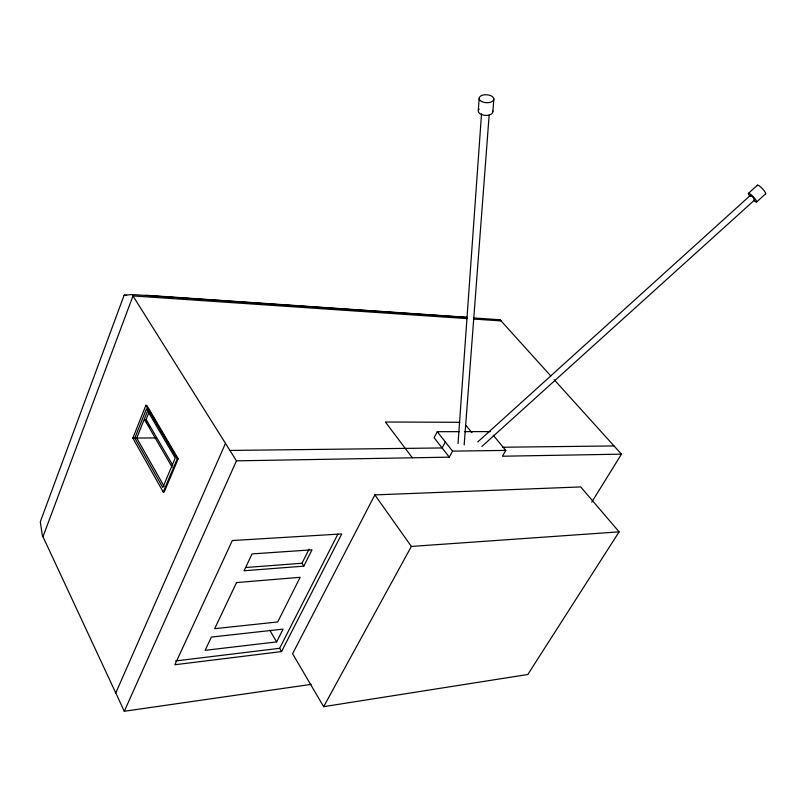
<?xml version="1.0" encoding="UTF-8"?>
<svg xmlns="http://www.w3.org/2000/svg" width="806" height="806" viewBox="0 0 806 806"><rect width="100%" height="100%" fill="white"/><g stroke="black" fill="none" stroke-linecap="round" stroke-linejoin="round"><path stroke-width="1.21" d="M479.137 98.503L478.26 111.168A7.314 4 3.5 0 0 486.713 115.399A7.314 4 3.5 0 0 492.567 110.543M458.05 443.491L481.525 113.777M464.165 444.922L489.141 115.248M492.879 111.581L493.856 98.926M467.379 317.514L132.103 294.533L124.124 295.208L40.3 521.794L42.285 535.214L124.295 711.265L311.096 684.385M42.98 536.715L132.98 295.923L467.158 318.612M132.849 438.101L145.866 405.347L146.823 405.358L178.207 458.815L164.212 492.023L163.245 492.063L132.849 438.101L133.796 438.101M134.834 438.041L146.45 408.874L175.214 458.01L162.802 487.559L134.834 438.041L156.424 437.94M147.921 410.063L136.758 438.041L164.162 486.431M172.172 467.248L144.899 420.178L146.128 419.412L148.929 412.41M163.245 492.063L177.229 458.836L145.866 405.347M115.772 692.969L225.479 443.36M124.295 711.265L236.45 460.851L132.103 294.533M303.812 566.144L311.993 549.823L252.056 553.913L244.067 570.749L303.812 566.144L301.998 563.263L309.071 549.128M276.619 641.908L283.108 629.113L211.414 637.072L205.137 650.321L276.619 641.908L269.738 630.08M175.567 660.95L279.632 648.306L337.895 534.096M281.526 651.58L341.744 533.935L232.319 540.534L174.872 664.738L281.526 651.58L279.632 648.306M374.85 494.894L292.588 653.737L323.649 706.661L527.819 674.491L619.109 531.849L580.713 486.935L374.85 494.894L411.352 546.438L619.109 531.849M459.46 431.653L437.275 431.694L434.102 437.678L449.285 457.153L452.549 451.138L505.745 450.403L502.45 456.226L621.456 454.151L591.755 502.148M445.335 441.95L442.111 447.955L229.922 450.443M323.649 706.661L411.352 546.438M748.381 193.39L757.398 185.229M477.817 441.89L750.336 195.395M481.897 446.453L754.708 199.908M756.663 201.923L765.7 193.762M246.042 567.484L301.998 563.263M496.516 319.881L500.032 319.75L550.81 375.959M236.45 460.851L449.285 457.153M177.229 458.836L178.207 458.815M502.682 447.239L614.031 445.94M464.387 431.643L490.26 431.603M459.763 422.304L385.399 422.012L412.35 457.798M145.957 295.248L466.865 317.292M473.656 317.947L500.032 319.75M124.124 295.208L126.643 295.369M473.434 319.035L501.07 320.909M554.175 379.697L621.456 454.151M493.232 435.21L505.745 450.403M465.787 425.155L471.913 432.721M437.275 431.694L452.549 451.138M144.899 420.178L146.914 423.009M148.254 424.903L149.604 426.787M149.019 409.962L151.518 414.234M152.777 416.359L157.16 423.835M158.409 425.971L159.659 428.097M160.918 430.233L165.301 437.708M166.55 439.834L168.424 443.038M169.683 445.174L170.932 447.31M172.182 449.436L174.066 452.64M175.315 454.775L176.564 456.911M146.128 419.412L172.827 465.374M478.472 110.14A7.314 4 3.5 0 1 479.157 109.193M750.789 196.473A3.153 0.594 46.7 0 1 751.162 195.646A3.153 0.594 46.7 0 1 754.255 198.84A3.153 0.594 46.7 0 1 753.882 199.656M750.033 196.473A5.964 1.118 46.7 0 1 749.671 193.682A5.964 1.118 46.7 0 1 756.018 200.22A5.964 1.118 46.7 0 1 754.154 200.724M757.408 185.672A5.964 1.169 46.6 0 1 762.093 188.362A5.964 1.169 46.6 0 1 765.418 193.903M236.521 582.587L214.678 628.68L277.707 621.95L300.154 577.298L236.521 582.587M481.454 101.425A7.375 3.98 3.5 0 0 493.665 99.954A7.375 3.98 3.5 0 0 484.376 94.816A7.375 3.98 3.5 0 0 481.454 101.425"/></g></svg>
